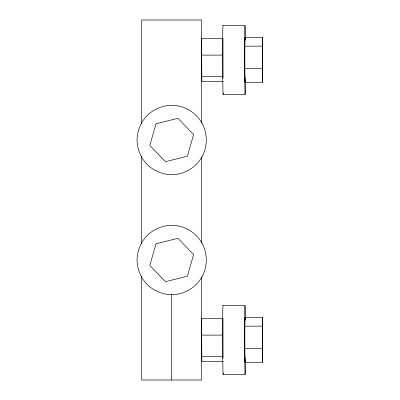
<?xml version="1.0" encoding="UTF-8"?>
<svg xmlns="http://www.w3.org/2000/svg" width="400" height="400" viewBox="0 0 400 400"><rect width="100%" height="100%" fill="white"/><g stroke="black" fill="none" stroke-linecap="round" stroke-linejoin="round"><path stroke-width="0.6" d="M223.165 81.34L201.81 81.37L201.6 38.63L222.96 38.6L223.015 78.295M223.165 361.34L201.81 361.37L201.6 318.63L222.96 318.6L223.015 358.295M244.845 46.19L245.06 37.57L262.7 37.545L262.7 82.275L245.06 82.3L244.845 68.555L244.845 46.19L262.485 46.165L262.7 37.545M245.06 82.3L245.17 77.995M244.845 326.19L245.06 317.57L262.7 317.545L262.7 362.275L245.06 362.3L244.845 348.555L244.845 326.19L262.485 326.165L262.7 317.545M245.06 362.3L245.17 357.995M245.055 25.535L223.055 25.565A34.62 0.38 89.9 0 0 222.69 63.33A34.62 0.38 89.9 0 0 223.225 92.975M201.46 55.135L222.815 55.105M244.845 68.555L262.485 68.53L262.7 82.275M201.56 76.5L222.92 76.47M223.07 94.37L245.07 94.34M245.055 305.535L223.055 305.565A34.62 0.38 89.9 0 0 222.69 343.33A34.62 0.38 89.9 0 0 223.225 372.975M201.46 335.135L222.815 335.105M244.845 348.555L262.485 348.53L262.7 362.275M201.56 356.5L222.92 356.47M223.07 374.37L245.07 374.34M245.06 37.57L245.1 40.07M245.06 317.57L245.1 320.07M262.485 46.165L262.485 68.53M262.485 326.165L262.485 348.53M201.705 123.125L201.705 20L141.705 20L141.705 123.75M201.705 156.875L201.705 243.125M201.705 276.875L201.705 380L141.705 380L141.705 276.25M171.705 294.375L171.705 380M141.705 156.25L141.705 243.75M245.395 80.5A34.62 0.38 89.9 0 1 244.84 85.43A34.62 0.38 89.9 0 1 244.775 33.915A34.62 0.38 89.9 0 1 245.34 40.02M245.395 360.5A34.62 0.38 89.9 0 1 244.84 365.43A34.62 0.38 89.9 0 1 244.775 313.915A34.62 0.38 89.9 0 1 245.34 320.02M156.065 123.745L149.805 145.415L165.445 161.675L187.345 156.255L193.605 134.585L177.96 118.325L156.065 123.745M156.065 243.745L149.805 265.415L165.445 281.675L187.345 276.255L193.605 254.585L177.96 238.325L156.065 243.745M154.395 169.98A34.62 34.62 0 0 0 206.325 140A34.62 34.62 0 0 0 154.395 110.02A34.62 34.62 0 0 0 154.395 169.98M154.395 289.98A34.62 34.62 0 0 0 206.325 260A34.62 34.62 0 0 0 154.395 230.02A34.62 34.62 0 0 0 154.395 289.98"/></g></svg>
